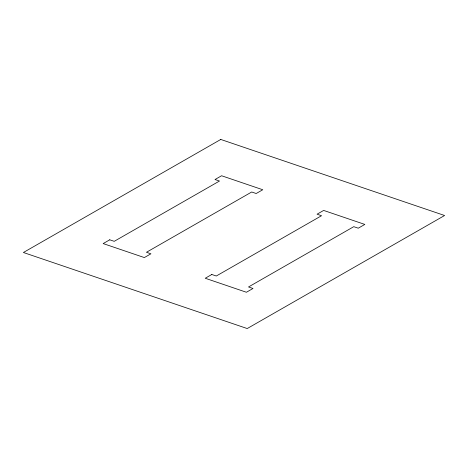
<?xml version="1.0" encoding="UTF-8"?>
<svg xmlns="http://www.w3.org/2000/svg" width="468" height="468" viewBox="0 0 468 468"><rect width="100%" height="100%" fill="white"/><g stroke="black" fill="none" stroke-linecap="round" stroke-linejoin="round"><path stroke-width="0.7" d="M220.773 139.452L23.4 252.498L247.227 328.548L444.6 215.502L220.773 139.452M109.74 239.809L103.165 243.576L144.349 257.57L150.924 253.802L146.449 252.281L251.714 191.991L256.189 193.512L262.77 189.745L221.586 175.752L215.005 179.519L219.486 181.04L114.221 241.33L109.74 239.809M211.811 274.488L205.23 278.255L246.414 292.254L252.995 288.481L248.514 286.96L353.779 226.67L358.26 228.191L364.835 224.424L323.651 210.43L317.07 214.198L321.551 215.719L216.286 276.009L211.811 274.488"/></g></svg>
